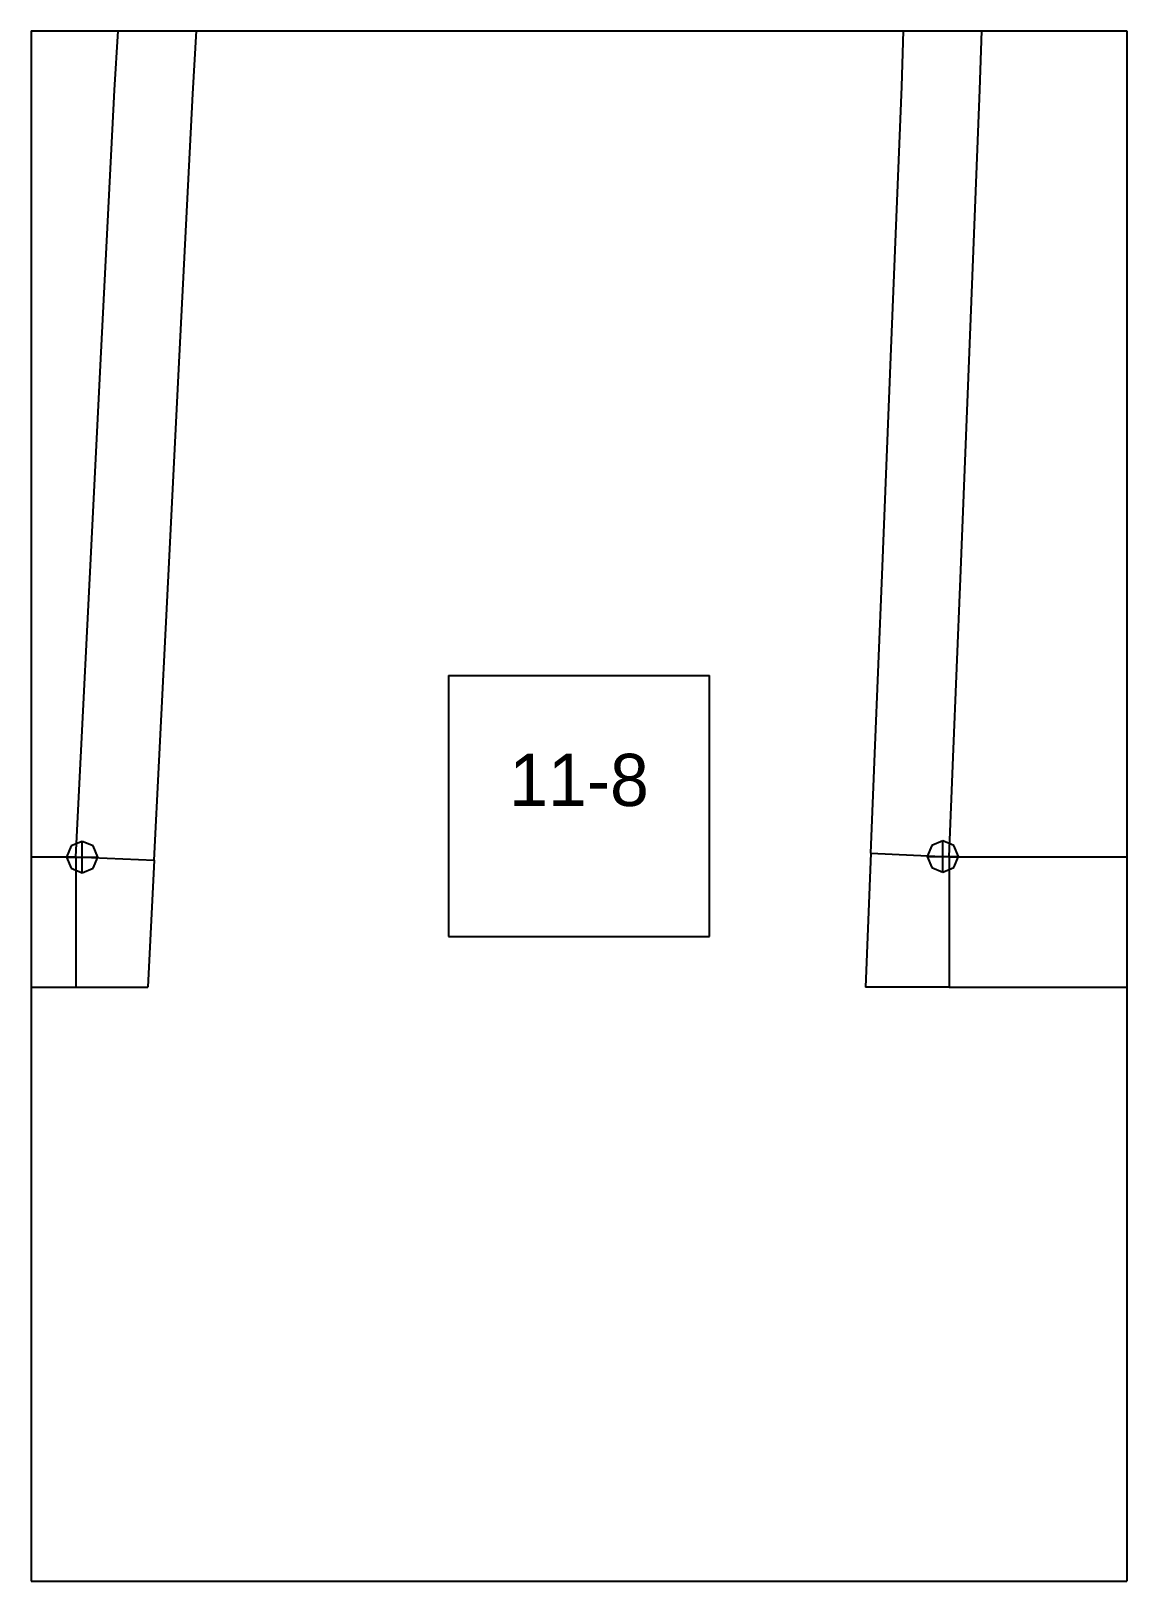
# Paper-space layout 'Plan 11-8' of a CAD drawing. Header units: metres, sheet in millimetres. Extents: x 0 to 210, y 0 to 297.
# The model-space entities are those that its viewports show. They can reach past a viewport. Long polylines and large blocks are cut down to what shows.
import ezdxf
from ezdxf.enums import TextEntityAlignment as Align

# ---------------------------------------------------------------- set-up
doc = ezdxf.new("R2010")
doc.units = ezdxf.units.M
for name, color, linetype in [('default', 7, 'Continuous'), ('TEXTLAYER', 7, 'Continuous'), ('VIEWPORTS', 7, 'Continuous')]:
    doc.layers.add(name, color=color, linetype=linetype)

msp = doc.modelspace()

# ---------------------------------------------------------------- linework, layer by layer
at = {"color": 9}
for p, q in [((1470, -2673), (1470, -2970)), ((1470, -2673), (1470, -2970)), ((1680, -2673), (1680, -2970)), ((1680, -2673), (1680, -2970)), ((1260, -2970), (1470, -2970)), ((1260, -2970), (1470, -2970)), ((1470, -2970), (1680, -2970)), ((1470, -2970), (1470, -3267)), ((1470, -2970), (1680, -2970)), ((1470, -2970), (1470, -3267)), ((1680, -2970), (1890, -2970)), ((1680, -2970), (1680, -3267)), ((1680, -2970), (1890, -2970)), ((1680, -2970), (1680, -3267)), ((1550, -3093.5), (1600, -3093.5)), ((1550, -3093.5), (1550, -3143.5)), ((1600, -3143.5), (1600, -3093.5)), ((1550, -3143.5), (1600, -3143.5)), ((1260, -3267), (1470, -3267)), ((1470, -3267), (1680, -3267)), ((1680, -3267), (1890, -3267))]:
    msp.add_line(p, q, dxfattribs=at)
at = {"layer": 'default', "color": 7, "linetype": 'Continuous'}
for p, q in [((1636.84, -2980.61), (1638.69, -2924.88)), ((1486.02, -2981.36), (1489.23, -2925.7)), ((1501, -2982.03), (1504.22, -2926.37)), ((1651.83, -2981.29), (1653.67, -2925.57)), ((1483.46, -3031.57), (1486.02, -2981.36)), ((1634.84, -3030.84), (1636.84, -2980.61)), ((1649.83, -3031.52), (1651.83, -2981.29)), ((1498.45, -3032.24), (1501, -2982.03)), ((1481.29, -3074.92), (1483.46, -3031.57)), ((1496.27, -3075.6), (1498.45, -3032.24)), ((1633.08, -3074.22), (1634.84, -3030.84)), ((1648.07, -3074.9), (1649.83, -3031.52)), ((1479.57, -3109.14), (1481.29, -3074.92)), ((1494.56, -3109.82), (1496.27, -3075.6)), ((1631.7, -3108.45), (1633.08, -3074.22)), ((1646.68, -3109.13), (1648.07, -3074.9)), ((1478.62, -3128.23), (1479.57, -3109.14)), ((1630.93, -3127.54), (1631.7, -3108.45)), ((1645.91, -3128.23), (1646.68, -3109.13)), ((1493.6, -3128.9), (1494.56, -3109.82)), ((1477.7, -3126.16), (1476.82, -3128.29)), ((1479.82, -3125.29), (1477.7, -3126.16)), ((1481.94, -3126.16), (1479.82, -3125.29)), ((1479.82, -3131.29), (1479.82, -3125.29)), ((1482.82, -3128.29), (1481.94, -3126.16)), ((1642.59, -3126.06), (1641.71, -3128.18)), ((1644.71, -3125.18), (1642.59, -3126.06)), ((1646.83, -3126.06), (1644.71, -3125.18)), ((1644.71, -3131.18), (1644.71, -3125.18)), ((1647.71, -3128.18), (1646.83, -3126.06)), ((1128.12, -3128.23), (1478.62, -3128.23)), ((1476.82, -3128.29), (1477.7, -3130.41)), ((1476.82, -3128.29), (1482.82, -3128.29)), ((1478.62, -3128.23), (1478.62, -3153.23)), ((1478.62, -3128.23), (1493.6, -3128.9)), ((1481.94, -3130.41), (1482.82, -3128.29)), ((1493.6, -3128.9), (1492.38, -3153.23)), ((1630.93, -3127.54), (1629.89, -3153.23)), ((1630.93, -3127.54), (1645.91, -3128.23)), ((1641.71, -3128.18), (1642.59, -3130.3)), ((1641.71, -3128.18), (1647.71, -3128.18)), ((1642.59, -3130.3), (1644.71, -3131.18)), ((1644.71, -3131.18), (1646.83, -3130.3)), ((1645.91, -3128.23), (1994.5, -3128.23)), ((1645.91, -3128.23), (1645.91, -3153.23)), ((1646.83, -3130.3), (1647.71, -3128.18)), ((1477.7, -3130.41), (1479.82, -3131.29)), ((1479.82, -3131.29), (1481.94, -3130.41)), ((1128.12, -3153.23), (1478.62, -3153.23)), ((1478.62, -3153.23), (1492.38, -3153.23)), ((1645.91, -3153.23), (1629.89, -3153.23)), ((1645.91, -3153.23), (1994.5, -3153.23))]:
    msp.add_line(p, q, dxfattribs=at)

# ---------------------------------------------------------------- texts
at = {"layer": 'TEXTLAYER', "color": 1}
msp.add_text('11-8', height=10, dxfattribs=at).set_placement((1575, -3118.5), align=Align.CENTER)

psp = doc.layouts.new('Plan 11-8')

# ---------------------------------------------------------------- viewports
at = {"layer": 'VIEWPORTS'}
psp.add_viewport(center=(105, 148.5), size=(210, 297), view_center_point=(1575, -3118.5), view_height=297, dxfattribs=at)

doc.saveas('drawing.dxf')
